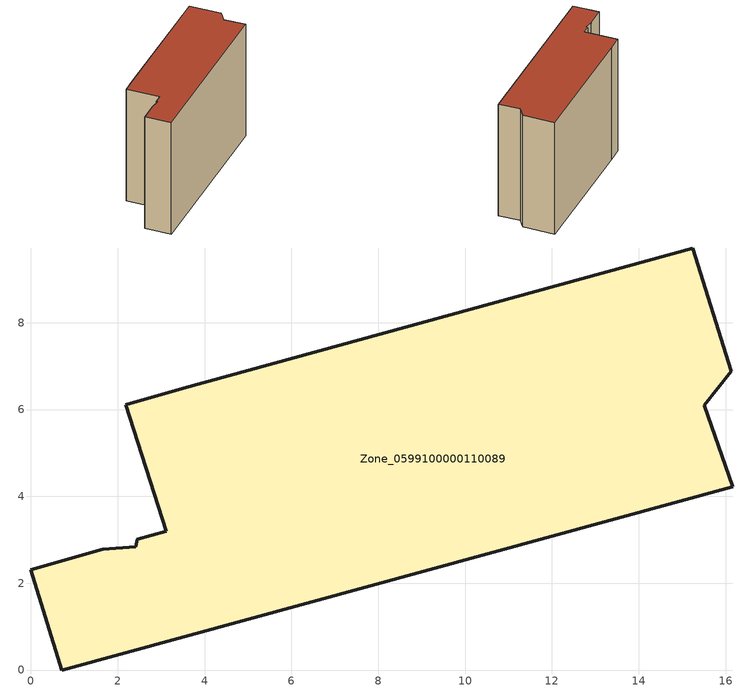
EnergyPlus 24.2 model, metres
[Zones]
Zone_0599100000110089
 floor ground (C_G): 2.45,3.01 3.11,3.19 2.18,6.11 3.51,6.5 15.24,9.72 16.13,6.88 15.51,6.09 16.16,4.22 0.71,0 0,2.31 1.65,2.78 2.42,2.84 z0
 wall outside (C_F): 16.13,6.88 15.24,9.72 3.51,6.5 2.18,6.11 3.11,3.19 2.45,3.01 2.42,2.84 1.65,2.78 0,2.31 0.71,0 16.16,4.22 15.51,6.09 16.13,6.88 z0:11.63
 roof outside (C_R): 3.11,3.19 2.45,3.01 2.42,2.84 1.65,2.78 0,2.31 0.71,0 16.16,4.22 15.51,6.09 16.13,6.88 15.24,9.72 3.51,6.5 2.18,6.11 z11.63
[BUILDING]
Pand.0599100000110089: North Axis=0; Terrain=City; Loads Convergence Tolerance Value=0.04; Temperature Convergence Tolerance Value=0.4; Solar Distribution=FullExterior; Maximum Number of Warmup Days=25; Minimum Number of Warmup Days=1
[Site:Location]
Rotterdam.The.Hague.AP_ZH_NLD Design_Conditions: Latitude=51.96; Longitude=4.45; Time Zone=1; Elevation=-4.5
[SITE:GROUNDTEMPERATURE:BUILDINGSURFACE]
18, 18, 18, 18, 18, 18, 18, 18, 18, 18, 18, 18
[MATERIAL] Thermal Absorptance=0.9; Solar Absorptance=0.7; Visible Absorptance=0.7
Name | Roughness | Thickness | Conductivity | Density | Specific Heat
G.TI.1946 | MediumSmooth | 0.15 | 1 | 540 | 1210
F.TI.1946 | Rough | 0.3 | 0.857143 | 1920 | 840
R.TI.1946 | MediumRough | 0.2 | 0.1 | 1500 | 1000
[CONSTRUCTION]
C_G: G.TI.1946
C_F: F.TI.1946
C_R: R.TI.1946
[ZONE]
Zone_0599100000110089: Type=1; Multiplier=1; Ceiling Height=Autocalculate; Volume=Autocalculate; Floor Area=autocalculate; Part of Total Floor Area=Yes
[ZONEINFILTRATION:DESIGNFLOWRATE]
Infil_Zone_0599100000110089: Zone or ZoneList or Space or SpaceList=Zone_0599100000110089; Schedule=AlwaysOn; Design Flow Rate Calculation Method=Flow/Area; Flow Rate per Floor Area=0.003; Constant Term Coefficient=1; Temperature Term Coefficient=0; Velocity Term Coefficient=0; Velocity Squared Term Coefficient=0
[HVACTEMPLATE:ZONE:IDEALLOADSAIRSYSTEM]
Zone_0599100000110089: Maximum Heating Supply Air Temperature=50; Minimum Cooling Supply Air Temperature=13; Maximum Heating Supply Air Humidity Ratio=0.0156; Minimum Cooling Supply Air Humidity Ratio=0.0077; Heating Limit=NoLimit; Cooling Limit=NoLimit; Dehumidification Control Type=ConstantSensibleHeatRatio; Cooling Sensible Heat Ratio=0.7; Dehumidification Setpoint=60; Humidification Control Type=None; Humidification Setpoint=30; Outdoor Air Method=None; Outdoor Air Flow Rate per Person=0.00944; Outdoor Air Flow Rate per Zone Floor Area=0; Outdoor Air Flow Rate per Zone=0; Demand Controlled Ventilation Type=None; Outdoor Air Economizer Type=NoEconomizer; Heat Recovery Type=None; Sensible Heat Recovery Effectiveness=0.7; Latent Heat Recovery Effectiveness=0.65
[ZONECONTROL:THERMOSTAT]
ThermostatControl_Zone_0599100000110089: Zone or ZoneList=Zone_0599100000110089; Control Type Schedule=DualSetpointControlType; Control 1=Thermostat_Zone_0599100000110089; Temperature Difference Between Cutout And Setpoint=0
[THERMOSTATSETPOINT:DUALSETPOINT]
Thermostat_Zone_0599100000110089: Heating Setpoint Temperature Schedule=HeatingSetpoint_Zone_0599100000110089; Cooling Setpoint Temperature Schedule=CoolingSetpoint_Zone_0599100000110089
[SCHEDULE:COMPACT]
HeatingSetpoint_Zone_0599100000110089: Through: 12/31, For: AllDays, Until: 24:00, 21
CoolingSetpoint_Zone_0599100000110089: Through: 12/31, For: AllDays, Until: 24:00, 24
DualSetpointControlType: Through: 12/31, For: AllDays, Until: 24:00, 4
AlwaysOn: Through: 12/31, For: AllDays, Until: 24:00, 1
